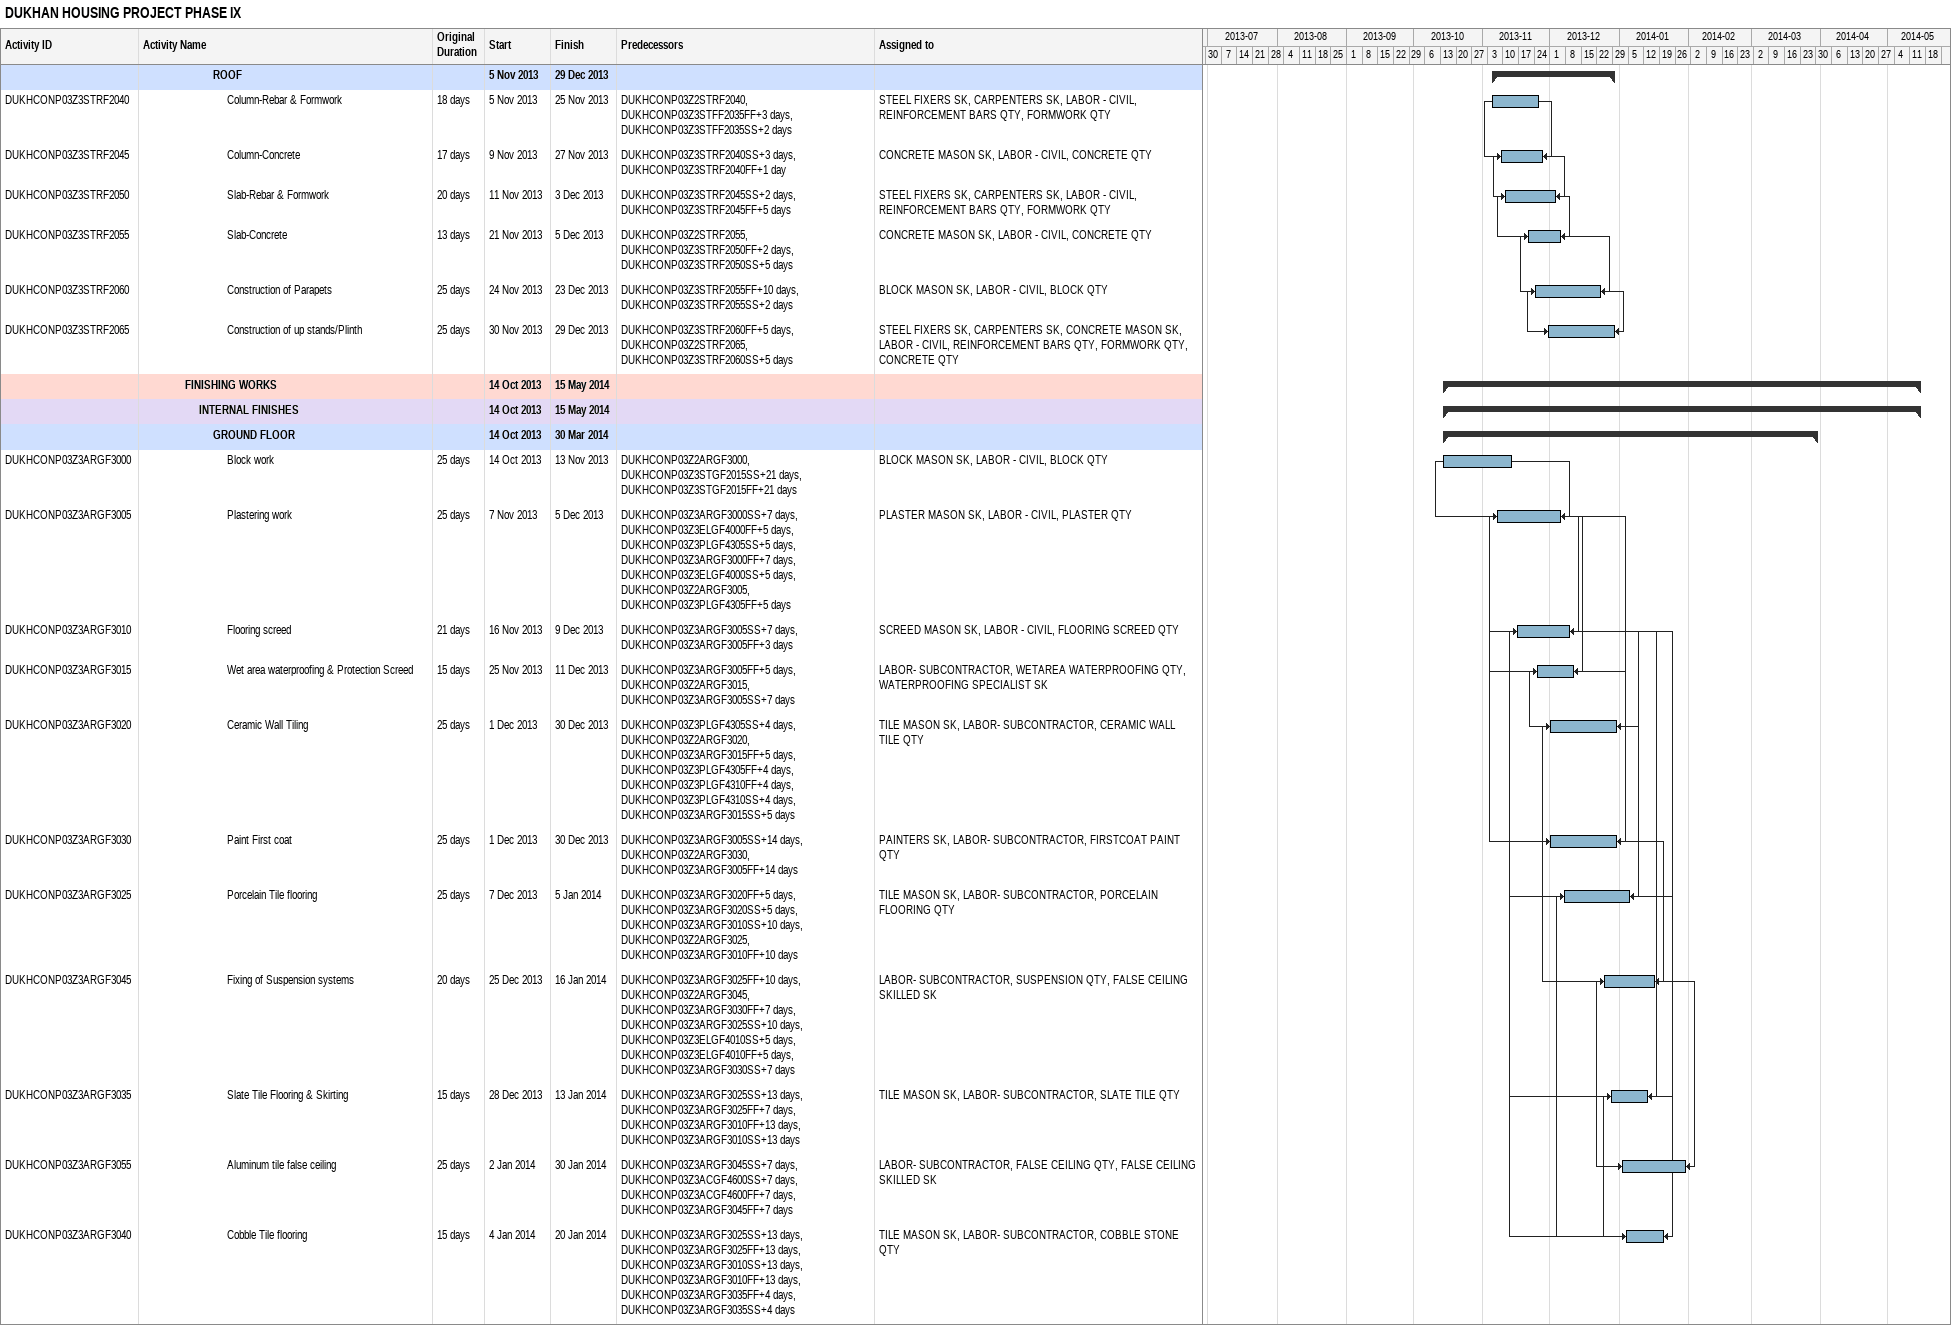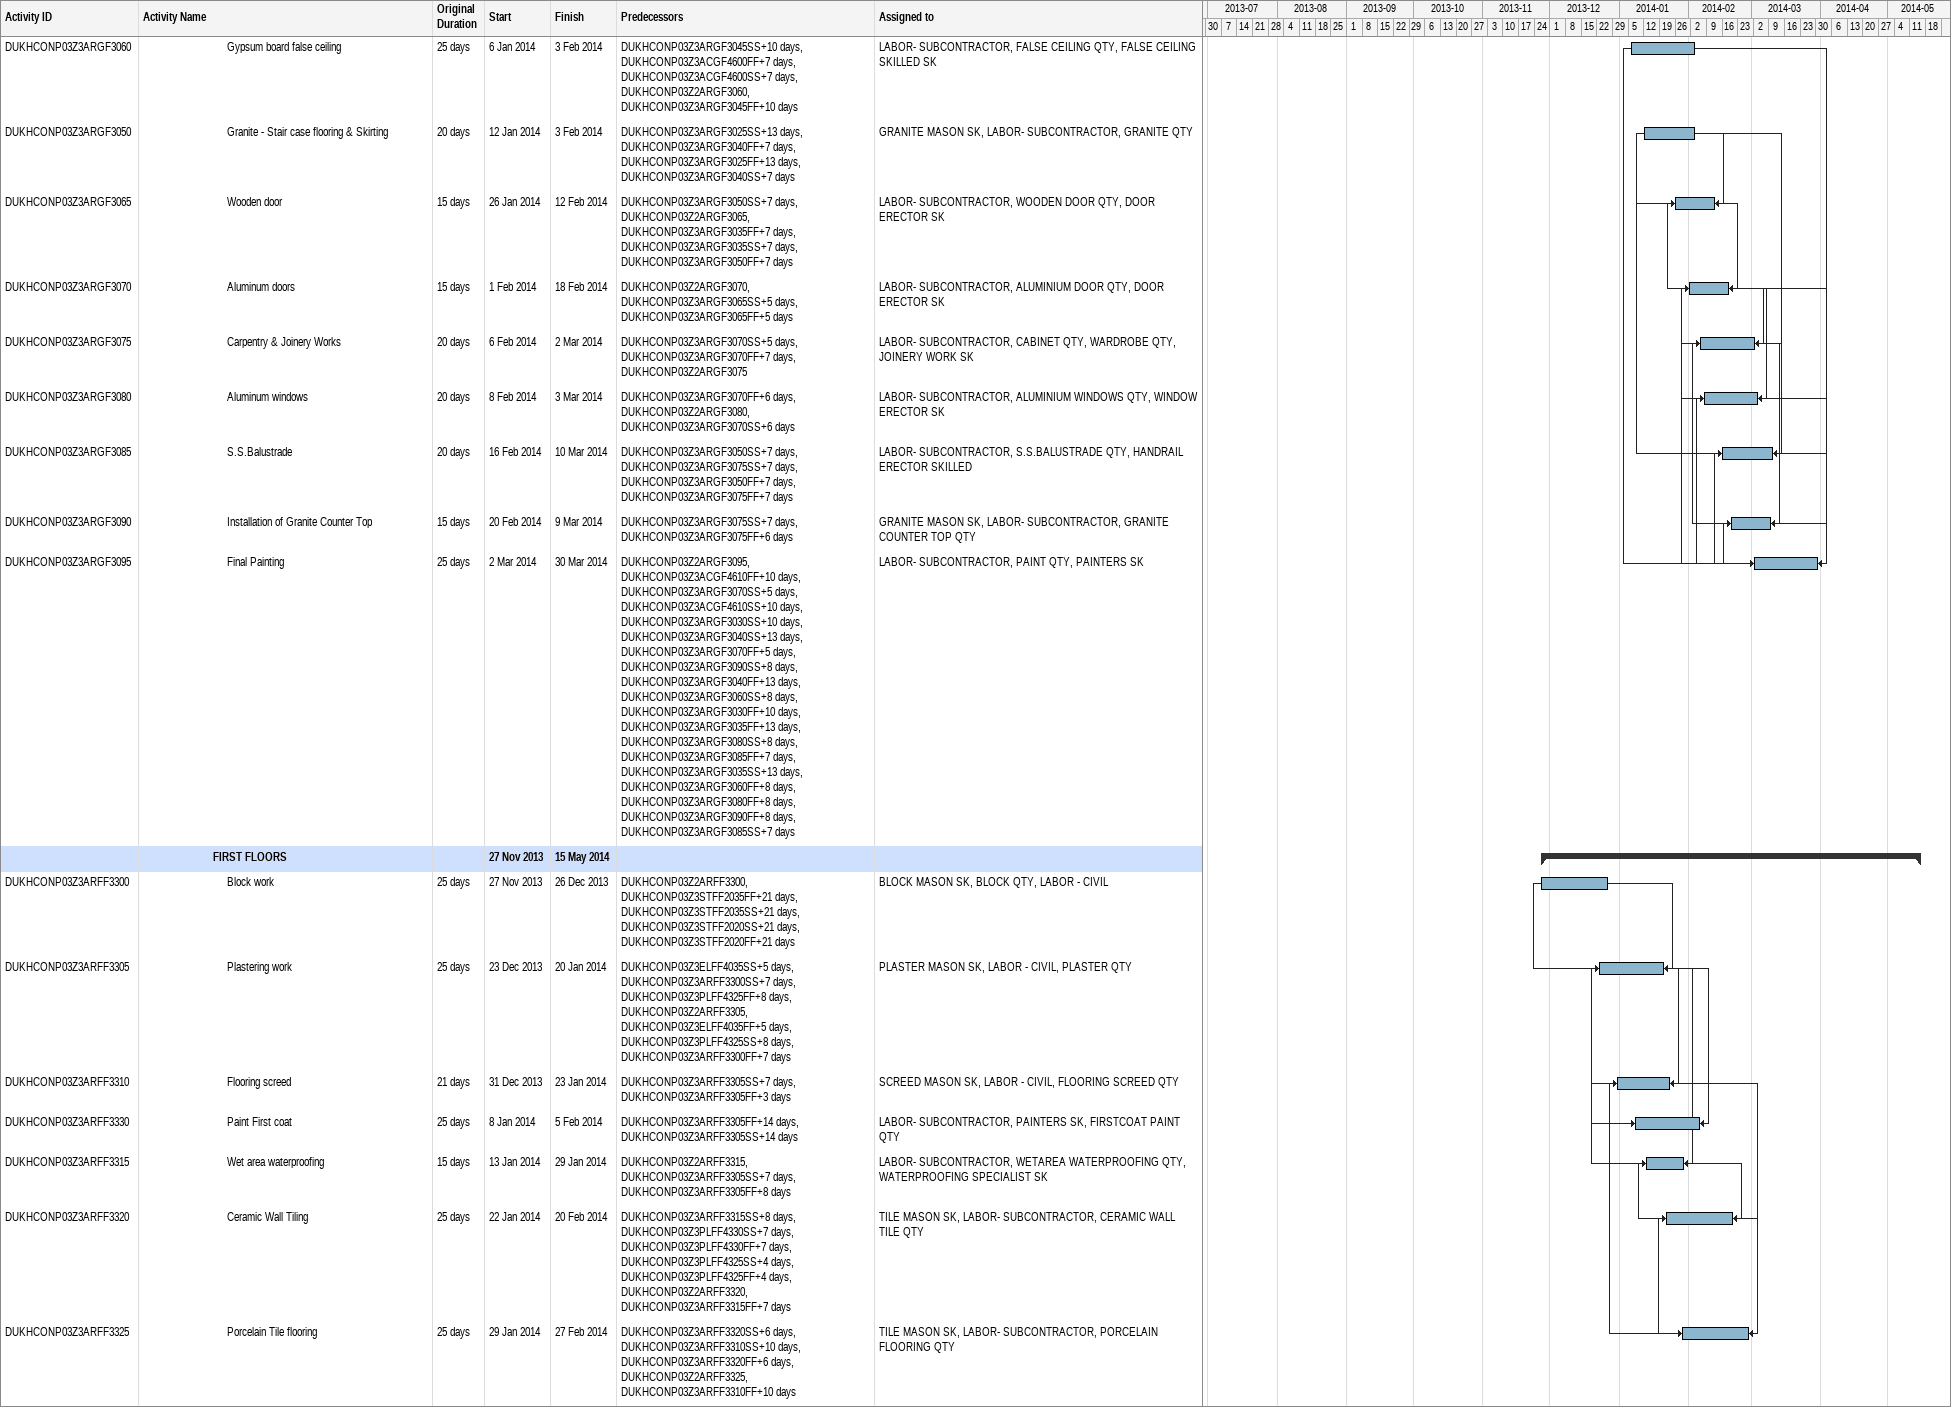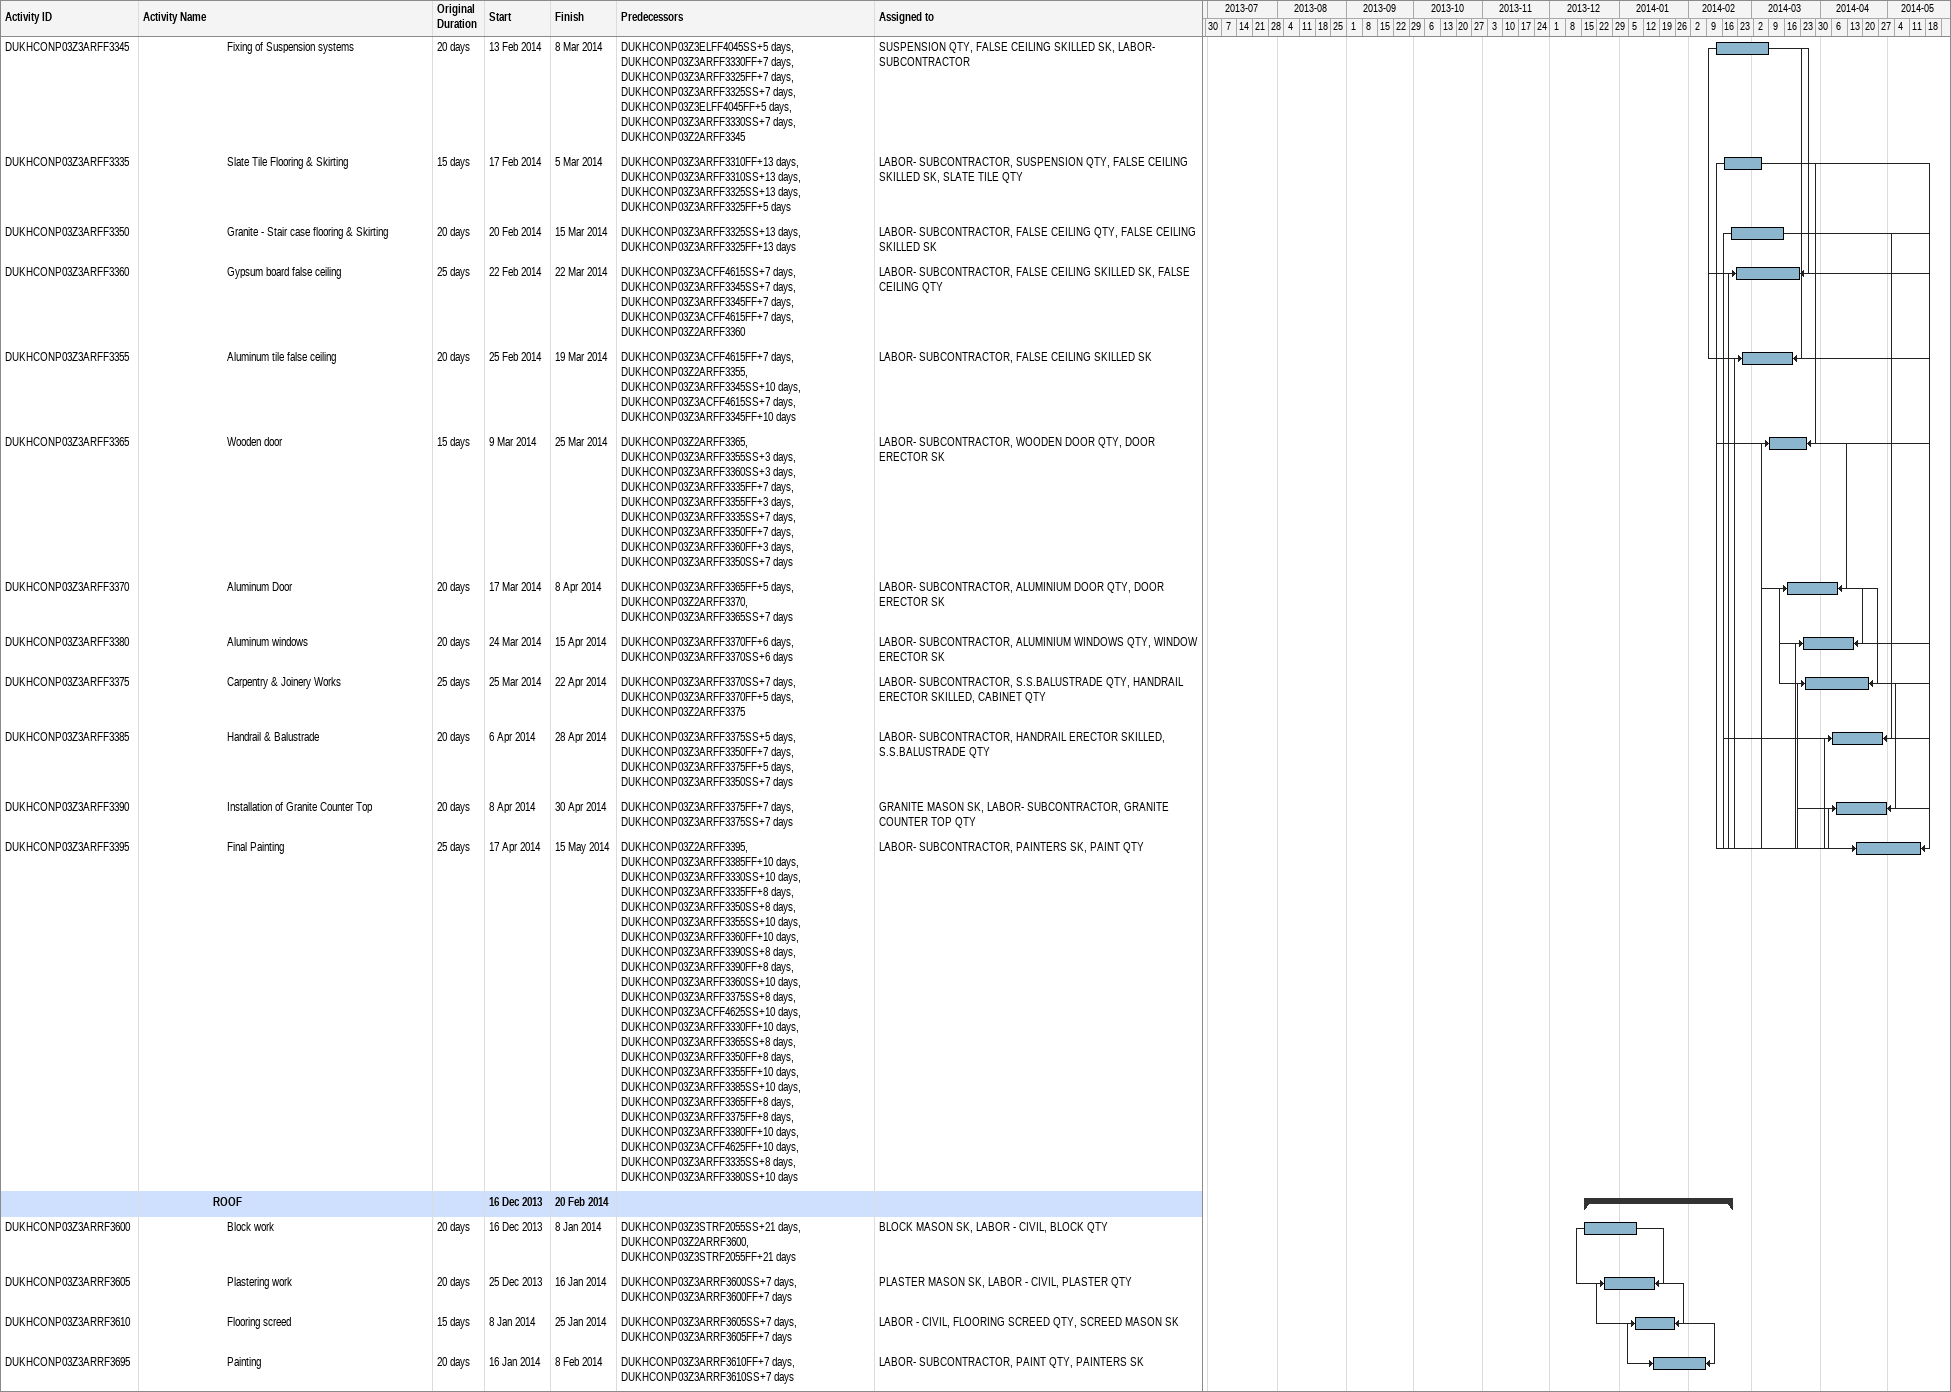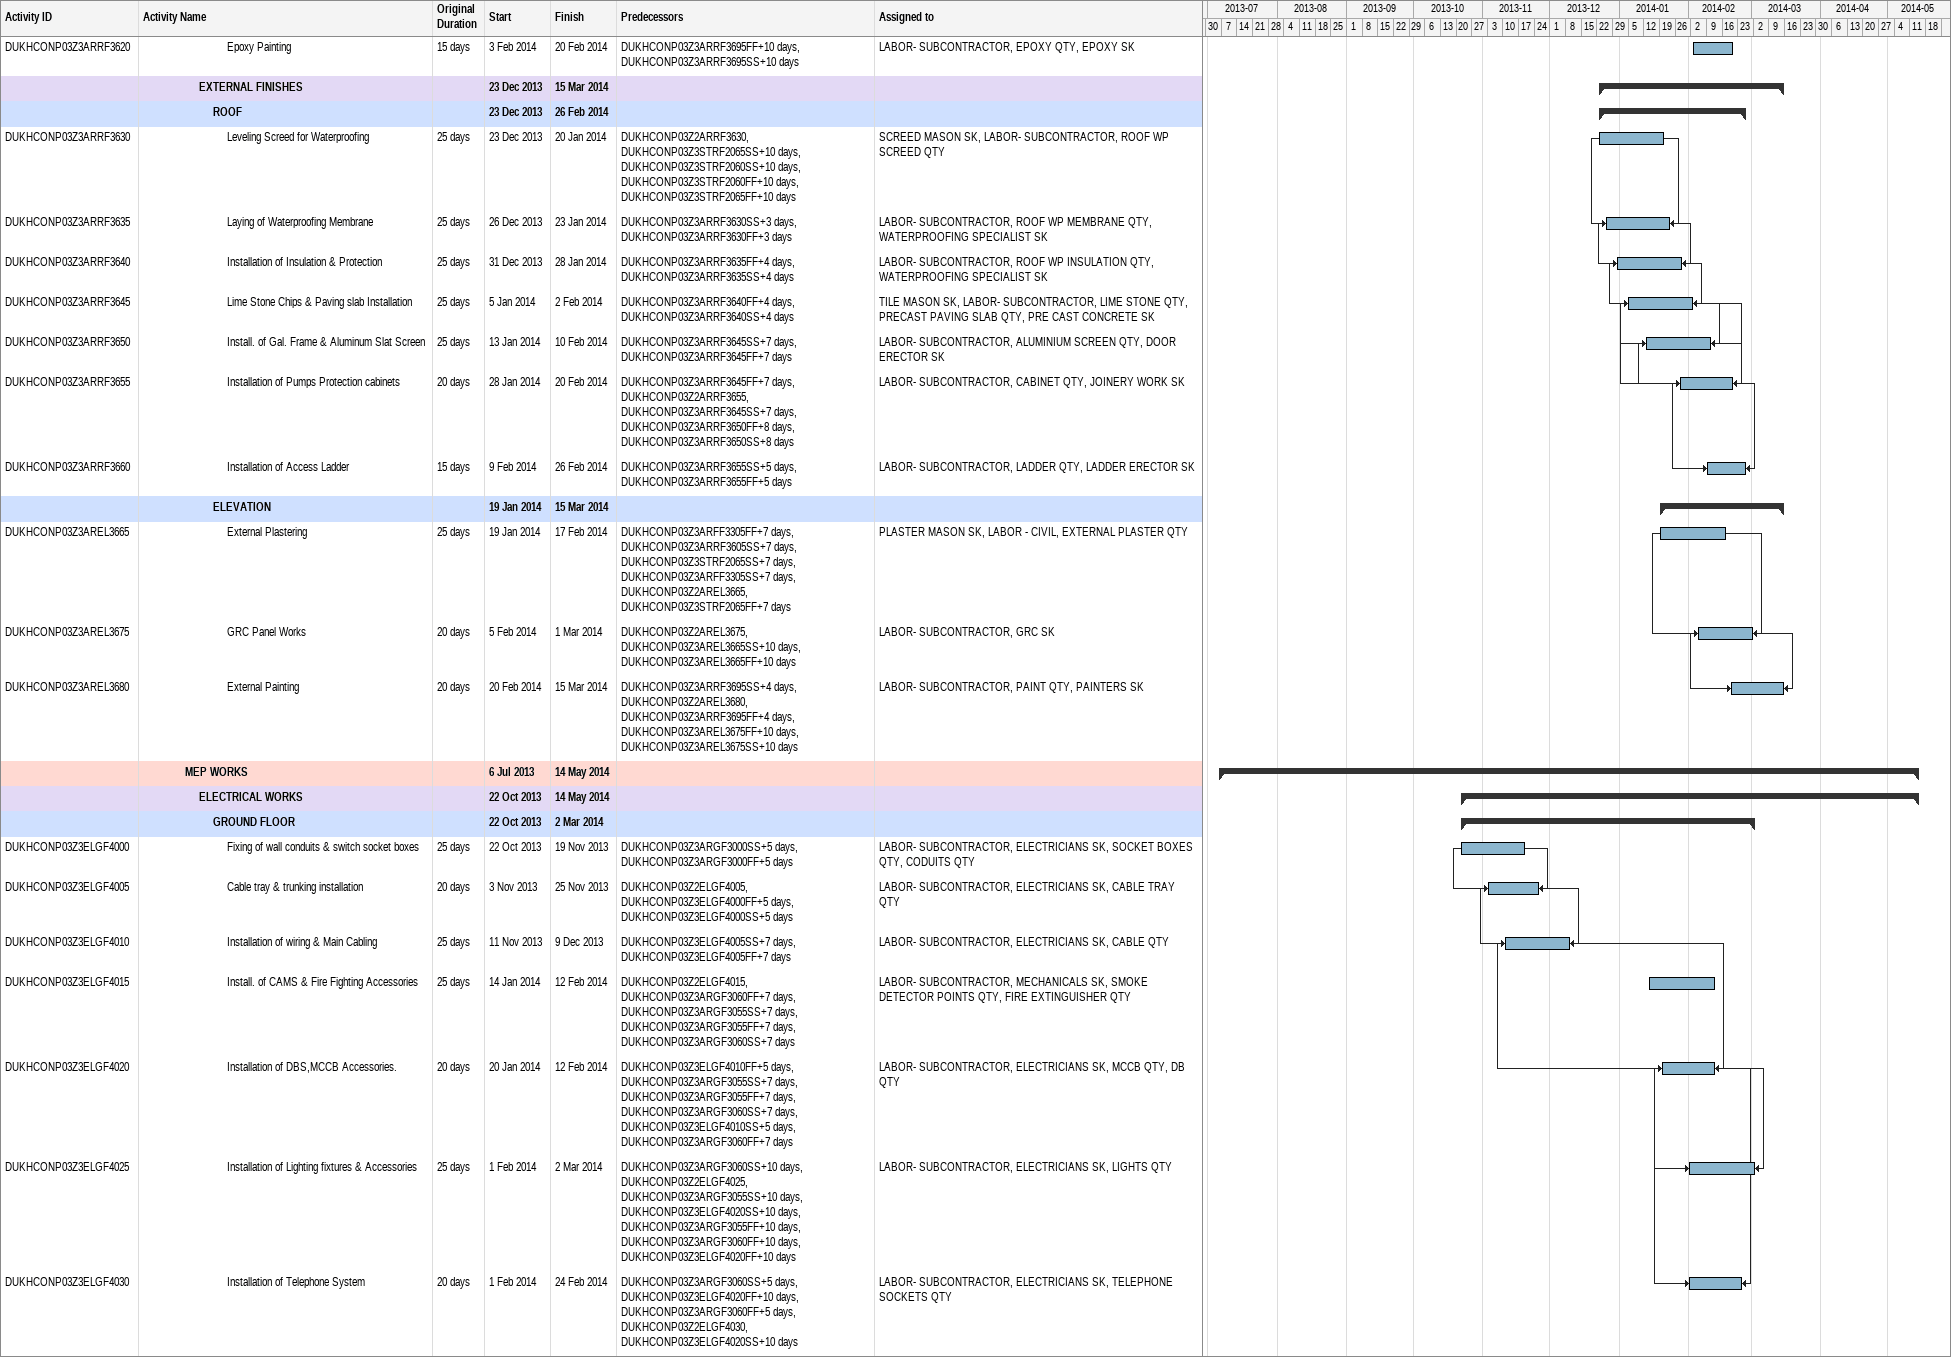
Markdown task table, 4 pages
DUKHAN HOUSING PROJECT PHASE IX

| ID | Level | Task | Original duration | Start | Finish | Predecessors | Resources |
|---|---|---|---|---|---|---|---|
|  | 6 | **ROOF** |  | 2013-11-05 | 2013-12-29 |  |  |
| DUKHCONP03Z3STRF2040 | 7 | Column-Rebar & Formwork | 18d | 2013-11-05 | 2013-11-25 | DUKHCONP03Z2STRF2040, DUKHCONP03Z3STFF2035FF+3d, DUKHCONP03Z3STFF2035SS+2d | STEEL FIXERS SK, CARPENTERS SK, LABOR - CIVIL, REINFORCEMENT BARS QTY, FORMWORK QTY |
| DUKHCONP03Z3STRF2045 | 7 | Column-Concrete | 17d | 2013-11-09 | 2013-11-27 | DUKHCONP03Z3STRF2040SS+3d, DUKHCONP03Z3STRF2040FF+1d | CONCRETE MASON SK, LABOR - CIVIL, CONCRETE QTY |
| DUKHCONP03Z3STRF2050 | 7 | Slab-Rebar & Formwork | 20d | 2013-11-11 | 2013-12-03 | DUKHCONP03Z3STRF2045SS+2d, DUKHCONP03Z3STRF2045FF+5d | STEEL FIXERS SK, CARPENTERS SK, LABOR - CIVIL, REINFORCEMENT BARS QTY, FORMWORK QTY |
| DUKHCONP03Z3STRF2055 | 7 | Slab-Concrete | 13d | 2013-11-21 | 2013-12-05 | DUKHCONP03Z2STRF2055, DUKHCONP03Z3STRF2050FF+2d, DUKHCONP03Z3STRF2050SS+5d | CONCRETE MASON SK, LABOR - CIVIL, CONCRETE QTY |
| DUKHCONP03Z3STRF2060 | 7 | Construction of Parapets | 25d | 2013-11-24 | 2013-12-23 | DUKHCONP03Z3STRF2055FF+10d, DUKHCONP03Z3STRF2055SS+2d | BLOCK MASON SK, LABOR - CIVIL, BLOCK QTY |
| DUKHCONP03Z3STRF2065 | 7 | Construction of up stands/Plinth | 25d | 2013-11-30 | 2013-12-29 | DUKHCONP03Z3STRF2060FF+5d, DUKHCONP03Z2STRF2065, DUKHCONP03Z3STRF2060SS+5d | STEEL FIXERS SK, CARPENTERS SK, CONCRETE MASON SK, LABOR - CIVIL, REINFORCEMENT BARS QTY, FORMWORK QTY, CONCRETE QTY |
|  | 4 | **FINISHING WORKS** |  | 2013-10-14 | 2014-05-15 |  |  |
|  | 5 | **INTERNAL FINISHES** |  | 2013-10-14 | 2014-05-15 |  |  |
|  | 6 | **GROUND FLOOR** |  | 2013-10-14 | 2014-03-30 |  |  |
| DUKHCONP03Z3ARGF3000 | 7 | Block work | 25d | 2013-10-14 | 2013-11-13 | DUKHCONP03Z2ARGF3000, DUKHCONP03Z3STGF2015SS+21d, DUKHCONP03Z3STGF2015FF+21d | BLOCK MASON SK, LABOR - CIVIL, BLOCK QTY |
| DUKHCONP03Z3ARGF3005 | 7 | Plastering work | 25d | 2013-11-07 | 2013-12-05 | DUKHCONP03Z3ARGF3000SS+7d, DUKHCONP03Z3ELGF4000FF+5d, DUKHCONP03Z3PLGF4305SS+5d, DUKHCONP03Z3ARGF3000FF+7d, DUKHCONP03Z3ELGF4000SS+5d, DUKHCONP03Z2ARGF3005, DUKHCONP03Z3PLGF4305FF+5d | PLASTER MASON SK, LABOR - CIVIL, PLASTER QTY |
| DUKHCONP03Z3ARGF3010 | 7 | Flooring screed | 21d | 2013-11-16 | 2013-12-09 | DUKHCONP03Z3ARGF3005SS+7d, DUKHCONP03Z3ARGF3005FF+3d | SCREED MASON SK, LABOR - CIVIL, FLOORING SCREED QTY |
| DUKHCONP03Z3ARGF3015 | 7 | Wet area waterproofing & Protection Screed | 15d | 2013-11-25 | 2013-12-11 | DUKHCONP03Z3ARGF3005FF+5d, DUKHCONP03Z2ARGF3015, DUKHCONP03Z3ARGF3005SS+7d | LABOR- SUBCONTRACTOR, WETAREA WATERPROOFING QTY, WATERPROOFING SPECIALIST SK |
| DUKHCONP03Z3ARGF3020 | 7 | Ceramic Wall Tiling | 25d | 2013-12-01 | 2013-12-30 | DUKHCONP03Z3PLGF4305SS+4d, DUKHCONP03Z2ARGF3020, DUKHCONP03Z3ARGF3015FF+5d, DUKHCONP03Z3PLGF4305FF+4d, DUKHCONP03Z3PLGF4310FF+4d, DUKHCONP03Z3PLGF4310SS+4d, DUKHCONP03Z3ARGF3015SS+5d | TILE MASON SK, LABOR- SUBCONTRACTOR, CERAMIC WALL TILE QTY |
| DUKHCONP03Z3ARGF3030 | 7 | Paint First coat | 25d | 2013-12-01 | 2013-12-30 | DUKHCONP03Z3ARGF3005SS+14d, DUKHCONP03Z2ARGF3030, DUKHCONP03Z3ARGF3005FF+14d | PAINTERS SK, LABOR- SUBCONTRACTOR, FIRSTCOAT PAINT QTY |
| DUKHCONP03Z3ARGF3025 | 7 | Porcelain Tile flooring | 25d | 2013-12-07 | 2014-01-05 | DUKHCONP03Z3ARGF3020FF+5d, DUKHCONP03Z3ARGF3020SS+5d, DUKHCONP03Z3ARGF3010SS+10d, DUKHCONP03Z2ARGF3025, DUKHCONP03Z3ARGF3010FF+10d | TILE MASON SK, LABOR- SUBCONTRACTOR, PORCELAIN FLOORING QTY |
| DUKHCONP03Z3ARGF3045 | 7 | Fixing of Suspension systems | 20d | 2013-12-25 | 2014-01-16 | DUKHCONP03Z3ARGF3025FF+10d, DUKHCONP03Z2ARGF3045, DUKHCONP03Z3ARGF3030FF+7d, DUKHCONP03Z3ARGF3025SS+10d, DUKHCONP03Z3ELGF4010SS+5d, DUKHCONP03Z3ELGF4010FF+5d, DUKHCONP03Z3ARGF3030SS+7d | LABOR- SUBCONTRACTOR, SUSPENSION QTY, FALSE CEILING SKILLED SK |
| DUKHCONP03Z3ARGF3035 | 7 | Slate Tile Flooring & Skirting | 15d | 2013-12-28 | 2014-01-13 | DUKHCONP03Z3ARGF3025SS+13d, DUKHCONP03Z3ARGF3025FF+7d, DUKHCONP03Z3ARGF3010FF+13d, DUKHCONP03Z3ARGF3010SS+13d | TILE MASON SK, LABOR- SUBCONTRACTOR, SLATE TILE QTY |
| DUKHCONP03Z3ARGF3055 | 7 | Aluminum tile false ceiling | 25d | 2014-01-02 | 2014-01-30 | DUKHCONP03Z3ARGF3045SS+7d, DUKHCONP03Z3ACGF4600SS+7d, DUKHCONP03Z3ACGF4600FF+7d, DUKHCONP03Z3ARGF3045FF+7d | LABOR- SUBCONTRACTOR, FALSE CEILING QTY, FALSE CEILING SKILLED SK |
| DUKHCONP03Z3ARGF3040 | 7 | Cobble Tile flooring | 15d | 2014-01-04 | 2014-01-20 | DUKHCONP03Z3ARGF3025SS+13d, DUKHCONP03Z3ARGF3025FF+13d, DUKHCONP03Z3ARGF3010SS+13d, DUKHCONP03Z3ARGF3010FF+13d, DUKHCONP03Z3ARGF3035FF+4d, DUKHCONP03Z3ARGF3035SS+4d | TILE MASON SK, LABOR- SUBCONTRACTOR, COBBLE STONE QTY |
| DUKHCONP03Z3ARGF3060 | 7 | Gypsum board false ceiling | 25d | 2014-01-06 | 2014-02-03 | DUKHCONP03Z3ARGF3045SS+10d, DUKHCONP03Z3ACGF4600FF+7d, DUKHCONP03Z3ACGF4600SS+7d, DUKHCONP03Z2ARGF3060, DUKHCONP03Z3ARGF3045FF+10d | LABOR- SUBCONTRACTOR, FALSE CEILING QTY, FALSE CEILING SKILLED SK |
| DUKHCONP03Z3ARGF3050 | 7 | Granite - Stair case flooring & Skirting | 20d | 2014-01-12 | 2014-02-03 | DUKHCONP03Z3ARGF3025SS+13d, DUKHCONP03Z3ARGF3040FF+7d, DUKHCONP03Z3ARGF3025FF+13d, DUKHCONP03Z3ARGF3040SS+7d | GRANITE MASON SK, LABOR- SUBCONTRACTOR, GRANITE QTY |
| DUKHCONP03Z3ARGF3065 | 7 | Wooden door | 15d | 2014-01-26 | 2014-02-12 | DUKHCONP03Z3ARGF3050SS+7d, DUKHCONP03Z2ARGF3065, DUKHCONP03Z3ARGF3035FF+7d, DUKHCONP03Z3ARGF3035SS+7d, DUKHCONP03Z3ARGF3050FF+7d | LABOR- SUBCONTRACTOR, WOODEN DOOR QTY, DOOR ERECTOR SK |
| DUKHCONP03Z3ARGF3070 | 7 | Aluminum doors | 15d | 2014-02-01 | 2014-02-18 | DUKHCONP03Z2ARGF3070, DUKHCONP03Z3ARGF3065SS+5d, DUKHCONP03Z3ARGF3065FF+5d | LABOR- SUBCONTRACTOR, ALUMINIUM DOOR QTY, DOOR ERECTOR SK |
| DUKHCONP03Z3ARGF3075 | 7 | Carpentry & Joinery Works | 20d | 2014-02-06 | 2014-03-02 | DUKHCONP03Z3ARGF3070SS+5d, DUKHCONP03Z3ARGF3070FF+7d, DUKHCONP03Z2ARGF3075 | LABOR- SUBCONTRACTOR, CABINET QTY, WARDROBE QTY, JOINERY WORK SK |
| DUKHCONP03Z3ARGF3080 | 7 | Aluminum windows | 20d | 2014-02-08 | 2014-03-03 | DUKHCONP03Z3ARGF3070FF+6d, DUKHCONP03Z2ARGF3080, DUKHCONP03Z3ARGF3070SS+6d | LABOR- SUBCONTRACTOR, ALUMINIUM WINDOWS QTY, WINDOW ERECTOR SK |
| DUKHCONP03Z3ARGF3085 | 7 | S.S.Balustrade | 20d | 2014-02-16 | 2014-03-10 | DUKHCONP03Z3ARGF3050SS+7d, DUKHCONP03Z3ARGF3075SS+7d, DUKHCONP03Z3ARGF3050FF+7d, DUKHCONP03Z3ARGF3075FF+7d | LABOR- SUBCONTRACTOR, S.S.BALUSTRADE QTY, HANDRAIL ERECTOR SKILLED |
| DUKHCONP03Z3ARGF3090 | 7 | Installation of Granite Counter Top | 15d | 2014-02-20 | 2014-03-09 | DUKHCONP03Z3ARGF3075SS+7d, DUKHCONP03Z3ARGF3075FF+6d | GRANITE MASON SK, LABOR- SUBCONTRACTOR, GRANITE COUNTER TOP QTY |
| DUKHCONP03Z3ARGF3095 | 7 | Final Painting | 25d | 2014-03-02 | 2014-03-30 | DUKHCONP03Z2ARGF3095, DUKHCONP03Z3ACGF4610FF+10d, DUKHCONP03Z3ARGF3070SS+5d, DUKHCONP03Z3ACGF4610SS+10d, DUKHCONP03Z3ARGF3030SS+10d, DUKHCONP03Z3ARGF3040SS+13d, DUKHCONP03Z3ARGF3070FF+5d, DUKHCONP03Z3ARGF3090SS+8d, DUKHCONP03Z3ARGF3040FF+13d, DUKHCONP03Z3ARGF3060SS+8d, DUKHCONP03Z3ARGF3030FF+10d, DUKHCONP03Z3ARGF3035FF+13d, DUKHCONP03Z3ARGF3080SS+8d, DUKHCONP03Z3ARGF3085FF+7d, DUKHCONP03Z3ARGF3035SS+13d, DUKHCONP03Z3ARGF3060FF+8d, DUKHCONP03Z3ARGF3080FF+8d, DUKHCONP03Z3ARGF3090FF+8d, DUKHCONP03Z3ARGF3085SS+7d | LABOR- SUBCONTRACTOR, PAINT QTY, PAINTERS SK |
|  | 6 | **FIRST FLOORS** |  | 2013-11-27 | 2014-05-15 |  |  |
| DUKHCONP03Z3ARFF3300 | 7 | Block work | 25d | 2013-11-27 | 2013-12-26 | DUKHCONP03Z2ARFF3300, DUKHCONP03Z3STFF2035FF+21d, DUKHCONP03Z3STFF2035SS+21d, DUKHCONP03Z3STFF2020SS+21d, DUKHCONP03Z3STFF2020FF+21d | BLOCK MASON SK, BLOCK QTY, LABOR - CIVIL |
| DUKHCONP03Z3ARFF3305 | 7 | Plastering work | 25d | 2013-12-23 | 2014-01-20 | DUKHCONP03Z3ELFF4035SS+5d, DUKHCONP03Z3ARFF3300SS+7d, DUKHCONP03Z3PLFF4325FF+8d, DUKHCONP03Z2ARFF3305, DUKHCONP03Z3ELFF4035FF+5d, DUKHCONP03Z3PLFF4325SS+8d, DUKHCONP03Z3ARFF3300FF+7d | PLASTER MASON SK, LABOR - CIVIL, PLASTER QTY |
| DUKHCONP03Z3ARFF3310 | 7 | Flooring screed | 21d | 2013-12-31 | 2014-01-23 | DUKHCONP03Z3ARFF3305SS+7d, DUKHCONP03Z3ARFF3305FF+3d | SCREED MASON SK, LABOR - CIVIL, FLOORING SCREED QTY |
| DUKHCONP03Z3ARFF3330 | 7 | Paint First coat | 25d | 2014-01-08 | 2014-02-05 | DUKHCONP03Z3ARFF3305FF+14d, DUKHCONP03Z3ARFF3305SS+14d | LABOR- SUBCONTRACTOR, PAINTERS SK, FIRSTCOAT PAINT QTY |
| DUKHCONP03Z3ARFF3315 | 7 | Wet area waterproofing | 15d | 2014-01-13 | 2014-01-29 | DUKHCONP03Z2ARFF3315, DUKHCONP03Z3ARFF3305SS+7d, DUKHCONP03Z3ARFF3305FF+8d | LABOR- SUBCONTRACTOR, WETAREA WATERPROOFING QTY, WATERPROOFING SPECIALIST SK |
| DUKHCONP03Z3ARFF3320 | 7 | Ceramic Wall Tiling | 25d | 2014-01-22 | 2014-02-20 | DUKHCONP03Z3ARFF3315SS+8d, DUKHCONP03Z3PLFF4330SS+7d, DUKHCONP03Z3PLFF4330FF+7d, DUKHCONP03Z3PLFF4325SS+4d, DUKHCONP03Z3PLFF4325FF+4d, DUKHCONP03Z2ARFF3320, DUKHCONP03Z3ARFF3315FF+7d | TILE MASON SK, LABOR- SUBCONTRACTOR, CERAMIC WALL TILE QTY |
| DUKHCONP03Z3ARFF3325 | 7 | Porcelain Tile flooring | 25d | 2014-01-29 | 2014-02-27 | DUKHCONP03Z3ARFF3320SS+6d, DUKHCONP03Z3ARFF3310SS+10d, DUKHCONP03Z3ARFF3320FF+6d, DUKHCONP03Z2ARFF3325, DUKHCONP03Z3ARFF3310FF+10d | TILE MASON SK, LABOR- SUBCONTRACTOR, PORCELAIN FLOORING QTY |
| DUKHCONP03Z3ARFF3345 | 7 | Fixing of Suspension systems | 20d | 2014-02-13 | 2014-03-08 | DUKHCONP03Z3ELFF4045SS+5d, DUKHCONP03Z3ARFF3330FF+7d, DUKHCONP03Z3ARFF3325FF+7d, DUKHCONP03Z3ARFF3325SS+7d, DUKHCONP03Z3ELFF4045FF+5d, DUKHCONP03Z3ARFF3330SS+7d, DUKHCONP03Z2ARFF3345 | SUSPENSION QTY, FALSE CEILING SKILLED SK, LABOR- SUBCONTRACTOR |
| DUKHCONP03Z3ARFF3335 | 7 | Slate Tile Flooring & Skirting | 15d | 2014-02-17 | 2014-03-05 | DUKHCONP03Z3ARFF3310FF+13d, DUKHCONP03Z3ARFF3310SS+13d, DUKHCONP03Z3ARFF3325SS+13d, DUKHCONP03Z3ARFF3325FF+5d | LABOR- SUBCONTRACTOR, SUSPENSION QTY, FALSE CEILING SKILLED SK, SLATE TILE QTY |
| DUKHCONP03Z3ARFF3350 | 7 | Granite - Stair case flooring & Skirting | 20d | 2014-02-20 | 2014-03-15 | DUKHCONP03Z3ARFF3325SS+13d, DUKHCONP03Z3ARFF3325FF+13d | LABOR- SUBCONTRACTOR, FALSE CEILING QTY, FALSE CEILING SKILLED SK |
| DUKHCONP03Z3ARFF3360 | 7 | Gypsum board false ceiling | 25d | 2014-02-22 | 2014-03-22 | DUKHCONP03Z3ACFF4615SS+7d, DUKHCONP03Z3ARFF3345SS+7d, DUKHCONP03Z3ARFF3345FF+7d, DUKHCONP03Z3ACFF4615FF+7d, DUKHCONP03Z2ARFF3360 | LABOR- SUBCONTRACTOR, FALSE CEILING SKILLED SK, FALSE CEILING QTY |
| DUKHCONP03Z3ARFF3355 | 7 | Aluminum tile false ceiling | 20d | 2014-02-25 | 2014-03-19 | DUKHCONP03Z3ACFF4615FF+7d, DUKHCONP03Z2ARFF3355, DUKHCONP03Z3ARFF3345SS+10d, DUKHCONP03Z3ACFF4615SS+7d, DUKHCONP03Z3ARFF3345FF+10d | LABOR- SUBCONTRACTOR, FALSE CEILING SKILLED SK |
| DUKHCONP03Z3ARFF3365 | 7 | Wooden door | 15d | 2014-03-09 | 2014-03-25 | DUKHCONP03Z2ARFF3365, DUKHCONP03Z3ARFF3355SS+3d, DUKHCONP03Z3ARFF3360SS+3d, DUKHCONP03Z3ARFF3335FF+7d, DUKHCONP03Z3ARFF3355FF+3d, DUKHCONP03Z3ARFF3335SS+7d, DUKHCONP03Z3ARFF3350FF+7d, DUKHCONP03Z3ARFF3360FF+3d, DUKHCONP03Z3ARFF3350SS+7d | LABOR- SUBCONTRACTOR, WOODEN DOOR QTY, DOOR ERECTOR SK |
| DUKHCONP03Z3ARFF3370 | 7 | Aluminum Door | 20d | 2014-03-17 | 2014-04-08 | DUKHCONP03Z3ARFF3365FF+5d, DUKHCONP03Z2ARFF3370, DUKHCONP03Z3ARFF3365SS+7d | LABOR- SUBCONTRACTOR, ALUMINIUM DOOR QTY, DOOR ERECTOR SK |
| DUKHCONP03Z3ARFF3380 | 7 | Aluminum windows | 20d | 2014-03-24 | 2014-04-15 | DUKHCONP03Z3ARFF3370FF+6d, DUKHCONP03Z3ARFF3370SS+6d | LABOR- SUBCONTRACTOR, ALUMINIUM WINDOWS QTY, WINDOW ERECTOR SK |
| DUKHCONP03Z3ARFF3375 | 7 | Carpentry & Joinery Works | 25d | 2014-03-25 | 2014-04-22 | DUKHCONP03Z3ARFF3370SS+7d, DUKHCONP03Z3ARFF3370FF+5d, DUKHCONP03Z2ARFF3375 | LABOR- SUBCONTRACTOR, S.S.BALUSTRADE QTY, HANDRAIL ERECTOR SKILLED, CABINET QTY |
| DUKHCONP03Z3ARFF3385 | 7 | Handrail & Balustrade | 20d | 2014-04-06 | 2014-04-28 | DUKHCONP03Z3ARFF3375SS+5d, DUKHCONP03Z3ARFF3350FF+7d, DUKHCONP03Z3ARFF3375FF+5d, DUKHCONP03Z3ARFF3350SS+7d | LABOR- SUBCONTRACTOR, HANDRAIL ERECTOR SKILLED, S.S.BALUSTRADE QTY |
| DUKHCONP03Z3ARFF3390 | 7 | Installation of Granite Counter Top | 20d | 2014-04-08 | 2014-04-30 | DUKHCONP03Z3ARFF3375FF+7d, DUKHCONP03Z3ARFF3375SS+7d | GRANITE MASON SK, LABOR- SUBCONTRACTOR, GRANITE COUNTER TOP QTY |
| DUKHCONP03Z3ARFF3395 | 7 | Final Painting | 25d | 2014-04-17 | 2014-05-15 | DUKHCONP03Z2ARFF3395, DUKHCONP03Z3ARFF3385FF+10d, DUKHCONP03Z3ARFF3330SS+10d, DUKHCONP03Z3ARFF3335FF+8d, DUKHCONP03Z3ARFF3350SS+8d, DUKHCONP03Z3ARFF3355SS+10d, DUKHCONP03Z3ARFF3360FF+10d, DUKHCONP03Z3ARFF3390SS+8d, DUKHCONP03Z3ARFF3390FF+8d, DUKHCONP03Z3ARFF3360SS+10d, DUKHCONP03Z3ARFF3375SS+8d, DUKHCONP03Z3ACFF4625SS+10d, DUKHCONP03Z3ARFF3330FF+10d, DUKHCONP03Z3ARFF3365SS+8d, DUKHCONP03Z3ARFF3350FF+8d, DUKHCONP03Z3ARFF3355FF+10d, DUKHCONP03Z3ARFF3385SS+10d, DUKHCONP03Z3ARFF3365FF+8d, DUKHCONP03Z3ARFF3375FF+8d, DUKHCONP03Z3ARFF3380FF+10d, DUKHCONP03Z3ACFF4625FF+10d, DUKHCONP03Z3ARFF3335SS+8d, DUKHCONP03Z3ARFF3380SS+10d | LABOR- SUBCONTRACTOR, PAINTERS SK, PAINT QTY |
|  | 6 | **ROOF** |  | 2013-12-16 | 2014-02-20 |  |  |
| DUKHCONP03Z3ARRF3600 | 7 | Block work | 20d | 2013-12-16 | 2014-01-08 | DUKHCONP03Z3STRF2055SS+21d, DUKHCONP03Z2ARRF3600, DUKHCONP03Z3STRF2055FF+21d | BLOCK MASON SK, LABOR - CIVIL, BLOCK QTY |
| DUKHCONP03Z3ARRF3605 | 7 | Plastering work | 20d | 2013-12-25 | 2014-01-16 | DUKHCONP03Z3ARRF3600SS+7d, DUKHCONP03Z3ARRF3600FF+7d | PLASTER MASON SK, LABOR - CIVIL, PLASTER QTY |
| DUKHCONP03Z3ARRF3610 | 7 | Flooring screed | 15d | 2014-01-08 | 2014-01-25 | DUKHCONP03Z3ARRF3605SS+7d, DUKHCONP03Z3ARRF3605FF+7d | LABOR - CIVIL, FLOORING SCREED QTY, SCREED MASON SK |
| DUKHCONP03Z3ARRF3695 | 7 | Painting | 20d | 2014-01-16 | 2014-02-08 | DUKHCONP03Z3ARRF3610FF+7d, DUKHCONP03Z3ARRF3610SS+7d | LABOR- SUBCONTRACTOR, PAINT QTY, PAINTERS SK |
| DUKHCONP03Z3ARRF3620 | 7 | Epoxy Painting | 15d | 2014-02-03 | 2014-02-20 | DUKHCONP03Z3ARRF3695FF+10d, DUKHCONP03Z3ARRF3695SS+10d | LABOR- SUBCONTRACTOR, EPOXY QTY, EPOXY SK |
|  | 5 | **EXTERNAL FINISHES** |  | 2013-12-23 | 2014-03-15 |  |  |
|  | 6 | **ROOF** |  | 2013-12-23 | 2014-02-26 |  |  |
| DUKHCONP03Z3ARRF3630 | 7 | Leveling Screed for Waterproofing | 25d | 2013-12-23 | 2014-01-20 | DUKHCONP03Z2ARRF3630, DUKHCONP03Z3STRF2065SS+10d, DUKHCONP03Z3STRF2060SS+10d, DUKHCONP03Z3STRF2060FF+10d, DUKHCONP03Z3STRF2065FF+10d | SCREED MASON SK, LABOR- SUBCONTRACTOR, ROOF WP SCREED QTY |
| DUKHCONP03Z3ARRF3635 | 7 | Laying of Waterproofing Membrane | 25d | 2013-12-26 | 2014-01-23 | DUKHCONP03Z3ARRF3630SS+3d, DUKHCONP03Z3ARRF3630FF+3d | LABOR- SUBCONTRACTOR, ROOF WP MEMBRANE QTY, WATERPROOFING SPECIALIST SK |
| DUKHCONP03Z3ARRF3640 | 7 | Installation of Insulation & Protection | 25d | 2013-12-31 | 2014-01-28 | DUKHCONP03Z3ARRF3635FF+4d, DUKHCONP03Z3ARRF3635SS+4d | LABOR- SUBCONTRACTOR, ROOF WP INSULATION QTY, WATERPROOFING SPECIALIST SK |
| DUKHCONP03Z3ARRF3645 | 7 | Lime Stone Chips & Paving slab Installation | 25d | 2014-01-05 | 2014-02-02 | DUKHCONP03Z3ARRF3640FF+4d, DUKHCONP03Z3ARRF3640SS+4d | TILE MASON SK, LABOR- SUBCONTRACTOR, LIME STONE QTY, PRECAST PAVING SLAB QTY, PRE CAST CONCRETE SK |
| DUKHCONP03Z3ARRF3650 | 7 | Install. of Gal. Frame & Aluminum Slat Screen | 25d | 2014-01-13 | 2014-02-10 | DUKHCONP03Z3ARRF3645SS+7d, DUKHCONP03Z3ARRF3645FF+7d | LABOR- SUBCONTRACTOR, ALUMINIUM SCREEN QTY, DOOR ERECTOR SK |
| DUKHCONP03Z3ARRF3655 | 7 | Installation of Pumps Protection cabinets | 20d | 2014-01-28 | 2014-02-20 | DUKHCONP03Z3ARRF3645FF+7d, DUKHCONP03Z2ARRF3655, DUKHCONP03Z3ARRF3645SS+7d, DUKHCONP03Z3ARRF3650FF+8d, DUKHCONP03Z3ARRF3650SS+8d | LABOR- SUBCONTRACTOR, CABINET QTY, JOINERY WORK SK |
| DUKHCONP03Z3ARRF3660 | 7 | Installation of Access Ladder | 15d | 2014-02-09 | 2014-02-26 | DUKHCONP03Z3ARRF3655SS+5d, DUKHCONP03Z3ARRF3655FF+5d | LABOR- SUBCONTRACTOR, LADDER QTY, LADDER ERECTOR SK |
|  | 6 | **ELEVATION** |  | 2014-01-19 | 2014-03-15 |  |  |
| DUKHCONP03Z3AREL3665 | 7 | External Plastering | 25d | 2014-01-19 | 2014-02-17 | DUKHCONP03Z3ARFF3305FF+7d, DUKHCONP03Z3ARRF3605SS+7d, DUKHCONP03Z3STRF2065SS+7d, DUKHCONP03Z3ARFF3305SS+7d, DUKHCONP03Z2AREL3665, DUKHCONP03Z3STRF2065FF+7d | PLASTER MASON SK, LABOR - CIVIL, EXTERNAL PLASTER QTY |
| DUKHCONP03Z3AREL3675 | 7 | GRC Panel Works | 20d | 2014-02-05 | 2014-03-01 | DUKHCONP03Z2AREL3675, DUKHCONP03Z3AREL3665SS+10d, DUKHCONP03Z3AREL3665FF+10d | LABOR- SUBCONTRACTOR, GRC SK |
| DUKHCONP03Z3AREL3680 | 7 | External Painting | 20d | 2014-02-20 | 2014-03-15 | DUKHCONP03Z3ARRF3695SS+4d, DUKHCONP03Z2AREL3680, DUKHCONP03Z3ARRF3695FF+4d, DUKHCONP03Z3AREL3675FF+10d, DUKHCONP03Z3AREL3675SS+10d | LABOR- SUBCONTRACTOR, PAINT QTY, PAINTERS SK |
|  | 4 | **MEP WORKS** |  | 2013-07-06 | 2014-05-14 |  |  |
|  | 5 | **ELECTRICAL WORKS** |  | 2013-10-22 | 2014-05-14 |  |  |
|  | 6 | **GROUND FLOOR** |  | 2013-10-22 | 2014-03-02 |  |  |
| DUKHCONP03Z3ELGF4000 | 7 | Fixing of wall conduits & switch socket boxes | 25d | 2013-10-22 | 2013-11-19 | DUKHCONP03Z3ARGF3000SS+5d, DUKHCONP03Z3ARGF3000FF+5d | LABOR- SUBCONTRACTOR, ELECTRICIANS SK, SOCKET BOXES QTY, CODUITS QTY |
| DUKHCONP03Z3ELGF4005 | 7 | Cable tray & trunking installation | 20d | 2013-11-03 | 2013-11-25 | DUKHCONP03Z2ELGF4005, DUKHCONP03Z3ELGF4000FF+5d, DUKHCONP03Z3ELGF4000SS+5d | LABOR- SUBCONTRACTOR, ELECTRICIANS SK, CABLE TRAY QTY |
| DUKHCONP03Z3ELGF4010 | 7 | Installation of wiring & Main Cabling | 25d | 2013-11-11 | 2013-12-09 | DUKHCONP03Z3ELGF4005SS+7d, DUKHCONP03Z3ELGF4005FF+7d | LABOR- SUBCONTRACTOR, ELECTRICIANS SK, CABLE QTY |
| DUKHCONP03Z3ELGF4015 | 7 | Install. of CAMS & Fire Fighting Accessories | 25d | 2014-01-14 | 2014-02-12 | DUKHCONP03Z2ELGF4015, DUKHCONP03Z3ARGF3060FF+7d, DUKHCONP03Z3ARGF3055SS+7d, DUKHCONP03Z3ARGF3055FF+7d, DUKHCONP03Z3ARGF3060SS+7d | LABOR- SUBCONTRACTOR, MECHANICALS SK, SMOKE DETECTOR POINTS QTY, FIRE EXTINGUISHER QTY |
| DUKHCONP03Z3ELGF4020 | 7 | Installation of DBS,MCCB Accessories. | 20d | 2014-01-20 | 2014-02-12 | DUKHCONP03Z3ELGF4010FF+5d, DUKHCONP03Z3ARGF3055SS+7d, DUKHCONP03Z3ARGF3055FF+7d, DUKHCONP03Z3ARGF3060SS+7d, DUKHCONP03Z3ELGF4010SS+5d, DUKHCONP03Z3ARGF3060FF+7d | LABOR- SUBCONTRACTOR, ELECTRICIANS SK, MCCB QTY, DB QTY |
| DUKHCONP03Z3ELGF4025 | 7 | Installation of Lighting fixtures & Accessories | 25d | 2014-02-01 | 2014-03-02 | DUKHCONP03Z3ARGF3060SS+10d, DUKHCONP03Z2ELGF4025, DUKHCONP03Z3ARGF3055SS+10d, DUKHCONP03Z3ELGF4020SS+10d, DUKHCONP03Z3ARGF3055FF+10d, DUKHCONP03Z3ARGF3060FF+10d, DUKHCONP03Z3ELGF4020FF+10d | LABOR- SUBCONTRACTOR, ELECTRICIANS SK, LIGHTS QTY |
| DUKHCONP03Z3ELGF4030 | 7 | Installation of Telephone System | 20d | 2014-02-01 | 2014-02-24 | DUKHCONP03Z3ARGF3060SS+5d, DUKHCONP03Z3ELGF4020FF+10d, DUKHCONP03Z3ARGF3060FF+5d, DUKHCONP03Z2ELGF4030, DUKHCONP03Z3ELGF4020SS+10d | LABOR- SUBCONTRACTOR, ELECTRICIANS SK, TELEPHONE SOCKETS QTY |
